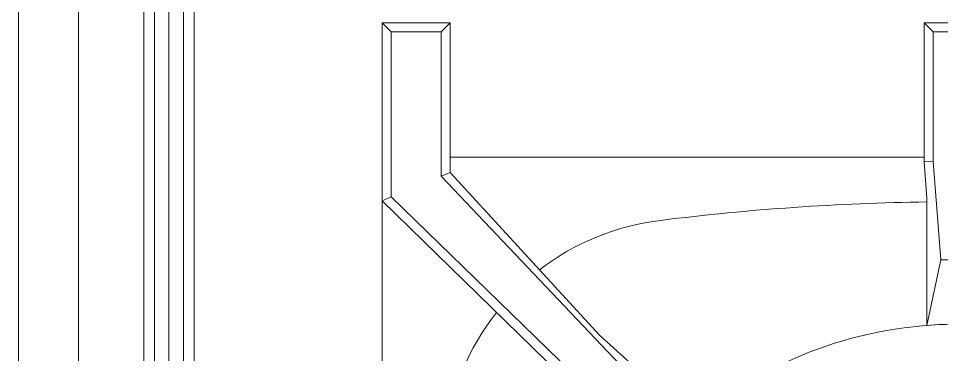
# Model space of a CAD drawing. Extents: x 306 to 2240, y 18 to 779.
# Drawn here: x 688.7702 to 689.0286, y 391.5108 to 391.6048 of the extents above; entities that cross this region are included whole.
import ezdxf

# ---------------------------------------------------------------- set-up
doc = ezdxf.new("R2010")
doc.units = 0
doc.header["$MEASUREMENT"] = 0
doc.linetypes.add('ACAD_ISO03W100', pattern=[30, 12, -18])
doc.layers.add('EQUIPAMIENTO SUPER', color=1, linetype='Continuous')
doc.layers.add('Sanitario', color=1, linetype='Continuous')

msp = doc.modelspace()

# ---------------------------------------------------------------- linework, layer by layer
at = {"layer": 'EQUIPAMIENTO SUPER', "color": 253, "lineweight": 0}
for p, q in [((688.78699494084, 391.204752502158, -6.438942029e-07), (688.78699494084, 392.0047525021575, -6.438942029e-07)), ((688.78699494084, 391.204752502158, -6.438942029e-07), (688.78699494084, 392.0047525021575, -6.438942029e-07)), ((688.8052408786557, 391.204752502158, -6.438942029e-07), (688.8052408786557, 392.0047525021575, -6.438942029e-07)), ((688.8052408786557, 391.204752502158, -6.438942029e-07), (688.8052408786557, 392.0047525021575, -6.438942029e-07)), ((688.8082408786563, 391.204752502158, -6.438942029e-07), (688.8082408786563, 392.0047525021575, -6.438942029e-07)), ((688.8082408786563, 391.204752502158, -6.438942029e-07), (688.8082408786563, 392.0047525021575, -6.438942029e-07)), ((688.8122408786571, 391.204752502158, -6.438942029e-07), (688.8122408786571, 392.0047525021575, -6.438942029e-07)), ((688.8122408786571, 391.204752502158, -6.438942029e-07), (688.8122408786571, 392.0047525021575, -6.438942029e-07)), ((688.8163362679685, 391.204752502158, -6.438942029e-07), (688.8163362679685, 392.0047525021575, -6.438942029e-07)), ((688.8163362679685, 391.204752502158, -6.438942029e-07), (688.8163362679685, 392.0047525021575, -6.438942029e-07)), ((688.8193362679652, 391.204752502158, -6.438942029e-07), (688.8193362679652, 392.0047525021575, -6.438942029e-07)), ((688.8193362679652, 391.204752502158, -6.438942029e-07), (688.8193362679652, 392.0047525021575, -6.438942029e-07)), ((688.8744949408377, 391.6010025021578, -6.438942029e-07), (688.8719949408389, 391.6035025021576, -6.438942029e-07)), ((688.888494940837, 391.6010025021578, -6.438942029e-07), (688.8909949408393, 391.6035025021576, -6.438942029e-07)), ((689.0262449408388, 391.6010025021578, -6.438942029e-07), (689.0237449408362, 391.6035025021576, -6.438942029e-07)), ((688.8719949408389, 391.404752502158, -6.438942029e-07), (688.8719949408389, 391.5660025021579, -6.438942029e-07)), ((688.888494940837, 391.5606519970946, -6.438942029e-07), (688.8909949408393, 391.5616497848088, -6.438942029e-07)), ((688.8719949408389, 391.5537805589282, -6.438942029e-07), (688.8744949408377, 391.5548530072212, -6.438942029e-07)), ((689.0284249408384, 391.5372525021579, -6.438942029e-07), (689.0244838353087, 391.5189168268393, -6.438942029e-07))]:
    msp.add_line(p, q, dxfattribs=at)
at = {"layer": 'EQUIPAMIENTO SUPER', "color": 253, "linetype": 'ACAD_ISO03W100', "lineweight": 0}
msp.add_line((689.0262449408388, 391.5647525021577, -6.438942029e-07), (689.0237449408362, 391.5646535664373, -6.438942029e-07), dxfattribs=at)
at = {"layer": 'EQUIPAMIENTO SUPER', "color": 253, "lineweight": 0, "elevation": -6.438508219e-07}
for points in [[(688.78699494084, 391.204752502158), (688.7701595334822, 391.204752502158), (688.7701595334822, 392.0047525021575), (688.78699494084, 392.0047525021575)], [(688.78699494084, 391.204752502158), (688.7701595334822, 391.204752502158), (688.7701595334822, 392.0047525021575), (688.78699494084, 392.0047525021575)], [(689.0051311089177, 391.4388785813352), (688.9991184576198, 391.4328659300399), (688.9457914469881, 391.4786587699136), (688.9218348962517, 391.5051905525451), (688.8719949408389, 391.5537805589282), (688.8719949408389, 391.6035025021576), (688.8909949408393, 391.6035025021576), (688.8909949408393, 391.5616497848088), (688.9328753552893, 391.5162242308481), (688.95938826903, 391.4922478850625), (689.0051311089177, 391.4388785813352)], [(689.0244838353087, 391.5189168268393), (689.0245498200989, 391.5545002730104), (689.0237449408362, 391.5646535664373), (689.0237449408362, 391.6035025021576), (689.0332449408365, 391.6035025021576)], [(688.8744949408377, 391.6010025021578), (688.8744949408377, 391.5548530072209), (688.9990466530385, 391.4340010424898), (689.0041412861815, 391.4389415699724), (688.888494940837, 391.5606519970942), (688.888494940837, 391.6010025021578), (688.8744949408377, 391.6010025021578), (688.8744949408377, 391.6010025021578)], [(689.0332449408365, 391.6010025021578), (689.0262449408388, 391.6010025021578), (689.0262449408388, 391.5647525021577), (689.0284249408384, 391.5372525021579), (689.0332449408365, 391.5372525021579)], [(689.0237449408362, 391.5660025021579), (688.8909949408393, 391.5660025021579)]]:
    msp.add_lwpolyline(points, dxfattribs=at)
at = {"layer": 'EQUIPAMIENTO SUPER', "color": 253, "lineweight": 0}
for centre, radius, start, end in [((689.0332613801642, 390.8877525021573, -6.438942029e-07), 0.6657500000000001, 90.7499240688402, 97.17294038713682), ((688.9580075396938, 391.4799946881794, -6.438942029e-07), 0.06875, 96.57724871401804, 127.6009499427274), ((688.9580027548168, 391.4799899032993, -6.438942029e-07), 0.06875, 141.7418147945821, 173.4227512858584), ((689.0332449408365, 391.404752502158, -6.438942029e-07), 0.1145, 90, 130.168407294617), ((689.0332449408365, 391.404752502158, -6.438942029e-07), 0.114499999999998, 90, 94.38834485849087)]:
    msp.add_arc(centre, radius, start, end, dxfattribs=at)
at = {"layer": 'Sanitario', "color": 253, "lineweight": 0, "elevation": -6.438508219e-07}
msp.add_lwpolyline([(688.7701595334822, 392.1047525021576), (689.6979302473833, 392.1047525021576), (689.6979302473833, 390.6005768772004), (688.7701595334822, 390.6005768772004)], close=True, dxfattribs=at)

doc.saveas('drawing.dxf')
